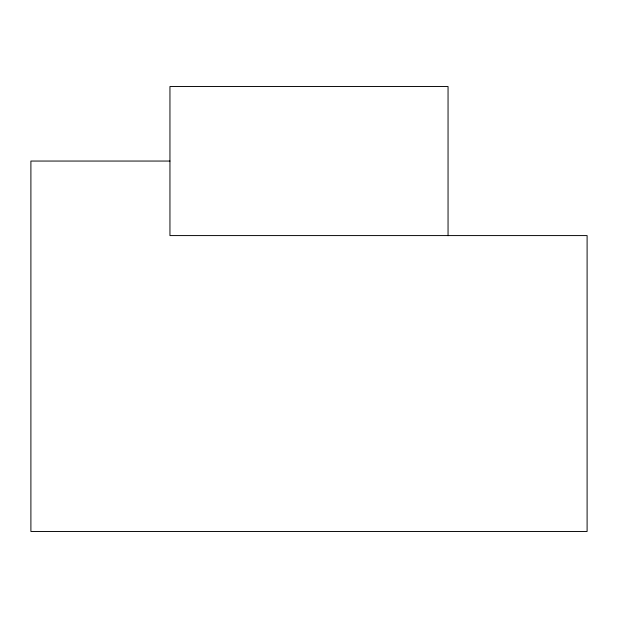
<?xml version="1.0" encoding="UTF-8"?>
<svg xmlns="http://www.w3.org/2000/svg" width="618" height="618" viewBox="0 0 618 618"><rect width="100%" height="100%" fill="white"/><g stroke="black" fill="none" stroke-linecap="round" stroke-linejoin="round"><path stroke-width="0.93" d="M169.95 161.051L30.9 161.051L30.9 531.48L587.1 531.48L587.1 235.582L169.95 235.582L169.95 86.52L448.05 86.52L448.05 235.713"/></g></svg>
